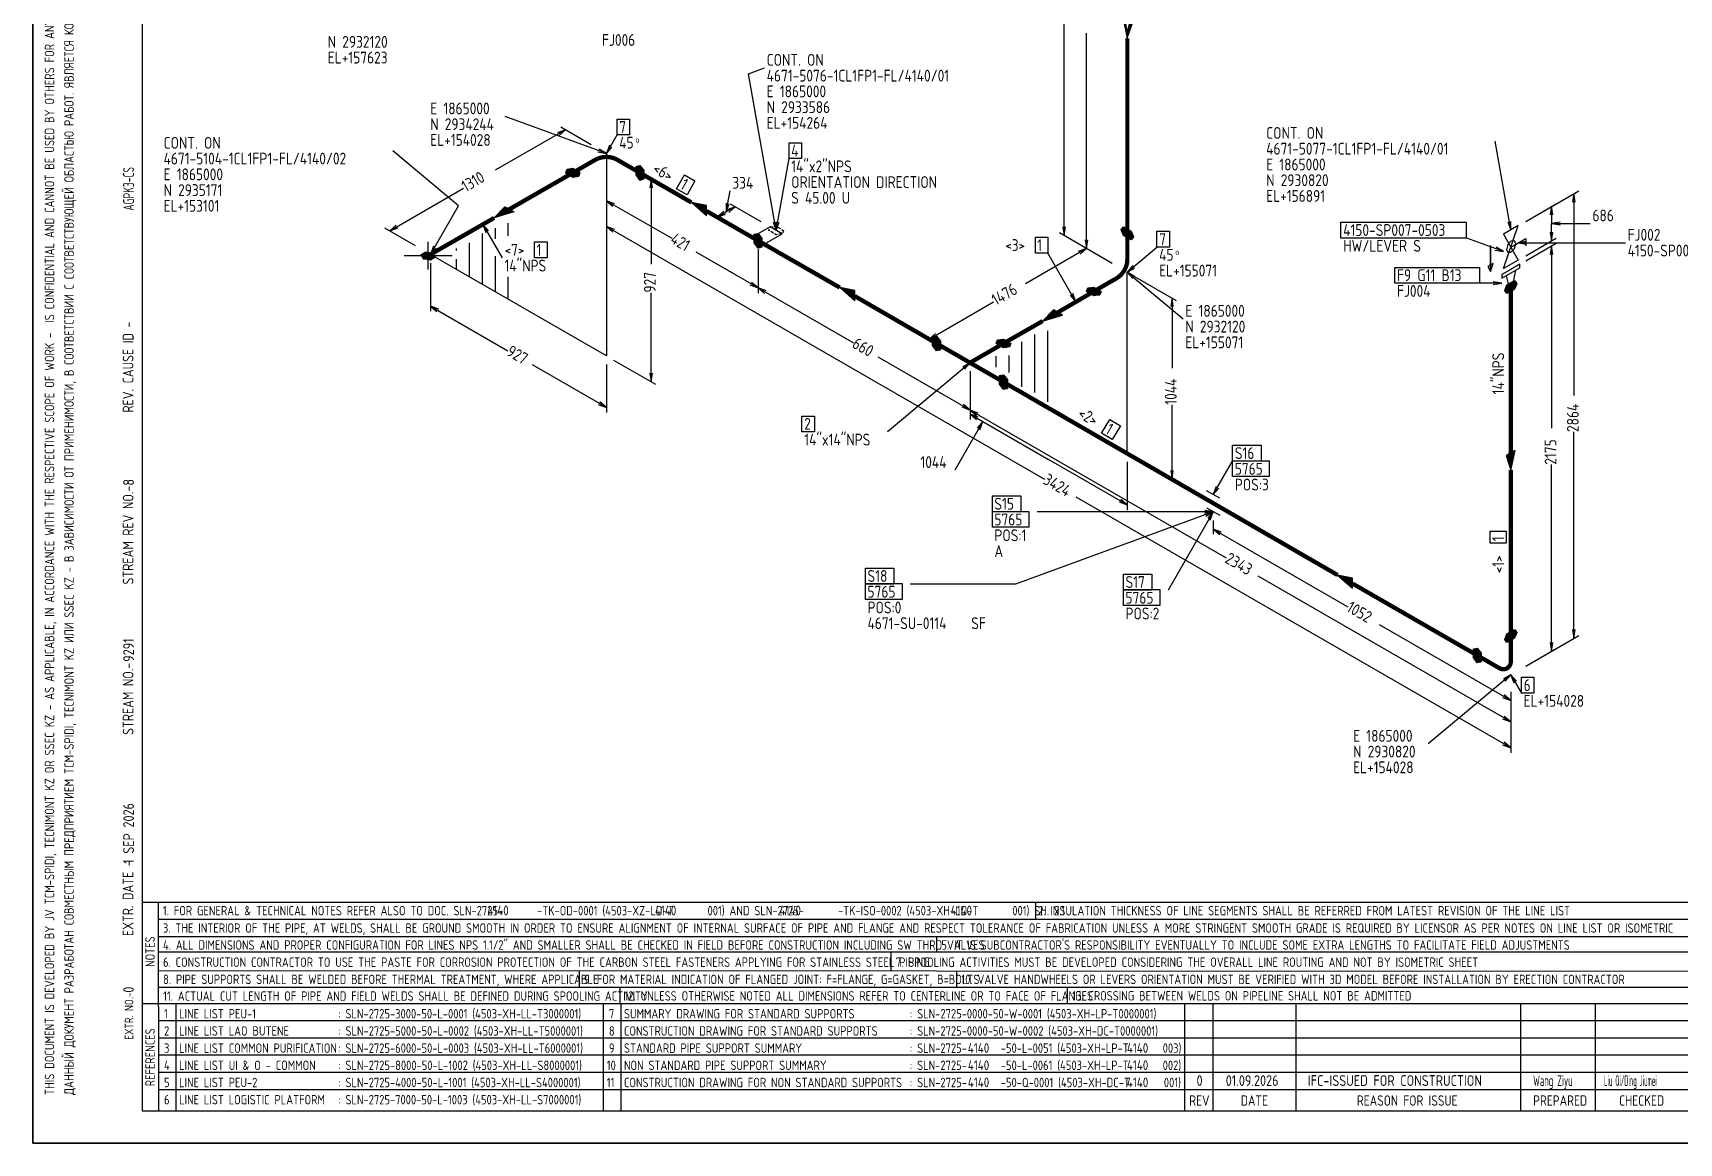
# Model space of a CAD drawing. Extents: x 0 to 594, y 0 to 420.
# Drawn here: x 0 to 383, y 0 to 258.4 of the extents above; entities that cross this region are included whole.
import ezdxf

# ---------------------------------------------------------------- set-up
doc = ezdxf.new("R2010")
doc.units = 0
doc.header["$MEASUREMENT"] = 0
doc.linetypes.add('BORDER_2012_SLN$0$8001.Solid', pattern=[0])
doc.linetypes.add('GT100', pattern=[1, 0.666667, -0.333333])
for name, color, linetype, lineweight in [('BORDER_2012_SLN$0$BG_01', 7, 'BORDER_2012_SLN$0$8001.Solid', 25), ('BORDER_2012_SLN$0$BG_02', 7, 'BORDER_2012_SLN$0$8001.Solid', 25), ('BORDER_2012_SLN$0$BG_Level_1', 7, 'BORDER_2012_SLN$0$8001.Solid', 25), ('BORDER_2012_SLN$0$Level_1', 7, 'BORDER_2012_SLN$0$8001.Solid', 25), ('BORDER_2012_SLN$0$Level_18', 7, 'BORDER_2012_SLN$0$8001.Solid', 25)]:
    doc.layers.add(name, color=color, linetype=linetype, lineweight=lineweight)
doc.layers.add('GT_1', color=7, linetype='Continuous')
doc.styles.add('BORDER_2012_SLN$0$GOST type A', font='GOST type A')
doc.styles.add('HTX1', font='GOSTtypeA.ttf')

# ---------------------------------------------------------------- blocks, each defined once
blk = doc.blocks.new('BORDER_2012_SLN')
at = {"layer": 'BORDER_2012_SLN$0$BG_Level_1', "color": 7, "lineweight": -3}
for p, q in [((402.7, 56), (25.4, 56)), ((29.11, 56), (29.22, 7.5)), ((233.25, 56), (233.24, 52)), ((402.7, 52), (29.1, 52)), ((402.7, 47.99), (29.16, 48.01)), ((210.22, 48), (210.22, 44.42)), ((402.7, 44.41), (29.17, 44.42)), ((199.61, 44.42), (199.61, 40.02)), ((402.7, 39.96), (29.15, 40.07)), ((127.1, 40.04), (127.1, 36.23)), ((214.87, 40.02), (214.87, 36.23)), ((136.5, 36.23), (136.5, 32.43)), ((240.64, 36.23), (240.64, 32.43)), ((33.22, 32.43), (33.22, 7.59)), ((132.63, 32.43), (132.63, 7.6)), ((136.8, 32.43), (136.8, 7.59))]:
    blk.add_line(p, q, dxfattribs=at)
at = {"layer": 'BORDER_2012_SLN$0$Level_1', "color": 7, "lineweight": -3}
for p, q in [((25.4, 412.5), (25.4, 7.5)), ((402.7, 36.23), (29.15, 36.23)), ((402.7, 32.43), (25.4, 32.43)), ((267.9, 32.43), (267.91, 7.5)), ((274.59, 7.5), (274.59, 32.43)), ((293.91, 7.5), (293.91, 32.43)), ((346.11, 7.5), (346.11, 32.43)), ((363.55, 7.5), (363.55, 32.43)), ((402.7, 28.43), (29.17, 28.43)), ((402.7, 24.43), (29.18, 24.43)), ((402.7, 20.43), (29.19, 20.43)), ((402.7, 16.43), (29.2, 16.43)), ((402.7, 12.43), (29.2, 12.43)), ((25.4, 7.5), (588.6, 7.5))]:
    blk.add_line(p, q, dxfattribs=at)
at = {"layer": 'BORDER_2012_SLN$0$Level_18', "color": 7, "lineweight": -3, "flags": 128}
blk.add_lwpolyline([(0, 0), (0, 420), (594, 420), (594, 0)], close=True, dxfattribs=at)
at = {"color": 7, "char_height": 2.2, "attachment_point": 1, "style": 'BORDER_2012_SLN$0$GOST type A'}
for s, insert in [('{\\l\\fGOST type A|b0|i0;\\T1;1}', (30.5, 31.2)), ('{\\l\\fGOST type A|b0|i0;\\T1;: SLN-2725-3000-50-L-0001 (4503-XH-LL-T3000001)}', (71, 31.2)), ('{\\l\\fGOST type A|b0|i0;\\T1;7}', (134, 31.2)), ('{\\l\\fGOST type A|b0|i0;\\T1;SUMMARY DRAWING FOR STANDARD SUPPORTS}', (137.5, 31.2)), ('{\\l\\fGOST type A|b0|i0;\\T1;: SLN-2725-0000-50-W-0001 (4503-XH-LP-T0000001)}', (204, 31.2)), ('{\\l\\fGOST type A|b0|i0;\\T1;2}', (30.5, 27.2)), ('{\\l\\fGOST type A|b0|i0;\\T1;LINE LIST LAO BUTENE}', (34, 27.2)), ('{\\l\\fGOST type A|b0|i0;\\T1;: SLN-2725-5000-50-L-0002 (4503-XH-LL-T5000001)}', (71, 27.2)), ('{\\l\\fGOST type A|b0|i0;\\T1;8}', (134, 27.2)), ('{\\l\\fGOST type A|b0|i0;\\T1;CONSTRUCTION DRAWING FOR STANDARD SUPPORTS}', (137.5, 27.2)), ('{\\l\\fGOST type A|b0|i0;\\T1;: SLN-2725-0000-50-W-0002 (4503-XH-DC-T0000001)}', (204, 27.2)), ('{\\l\\fGOST type A|b0|i0;\\T1;3}', (30.5, 23.2)), ('{\\l\\fGOST type A|b0|i0;\\T1;LINE LIST COMMON PURIFICATION}', (34, 23.2)), ('{\\l\\fGOST type A|b0|i0;\\T1;: SLN-2725-6000-50-L-0003 (4503-XH-LL-T6000001)}', (71, 23.2)), ('{\\l\\fGOST type A|b0|i0;\\T1;9}', (134, 23.2)), ('{\\C256;STANDARD PIPE SUPPORT SUMMARY}', (137.5, 23.2)), ('{\\fGOST type A|b0|i0|c0|p34;: SLN-2725-       -50-L-0051 (4503-XH-LP-T       003)}', (204, 23.2)), ('{\\l\\fGOST type A|b0|i0;\\T1;4}', (30.5, 19.2)), ('{\\l\\fGOST type A|b0|i0;\\T1;LINE LIST UI & O - COMMON}', (34, 19.2)), ('{\\l\\fGOST type A|b0|i0;\\T1;: SLN-2725-8000-50-L-1002 (4503-XH-LL-S8000001)}', (71, 19.2)), ('{\\l\\fGOST type A|b0|i0;\\T1;10}', (133.5, 19.2)), ('{\\l\\fGOST type A|b0|i0;\\T1;NON STANDARD PIPE SUPPORT SUMMARY}', (137.5, 19.2)), ('{\\fGOST type A|b0|i0|c0|p34;: SLN-2725-       -50-L-0061 (4503-XH-LP-T       002)}', (204, 19.2)), ('{\\l\\fGOST type A|b0|i0;\\T1;: SLN-2725-4000-50-L-1001 (4503-XH-LL-S4000001)}', (71, 15.2)), ('{\\fGOST type A|b0|i0|c0|p34;: SLN-2725-       -50-Q-0001 (4503-XH-DC-T       001)}', (204, 15.2)), ('{\\l\\fGOST type A|b0|i0;\\T1;5}', (30.5, 15.2)), ('{\\l\\fGOST type A|b0|i0;\\T1;LINE LIST PEU-2}', (34, 15.2)), ('{\\l\\fGOST type A|b0|i0;\\T1;11}', (133.5, 15.2)), ('{\\C256;CONSTRUCTION DRAWING FOR NON STANDARD SUPPORTS}', (137.5, 15.2)), ('{\\l\\fGOST type A|b0|i0;\\T1;6}', (30.5, 11.2)), ('{\\l\\fGOST type A|b0|i0;\\T1;LINE LIST LOGISTIC PLATFORM}', (34, 11.2)), ('{\\l\\fGOST type A|b0|i0;\\T1;: SLN-2725-7000-50-L-1003 (4503-XH-LL-S7000001)}', (71, 11.2))]:
    blk.add_mtext(s, dxfattribs=dict(at, insert=insert))
at = {"layer": 'BORDER_2012_SLN$0$BG_01', "color": 7, "attachment_point": 1, "rotation": 90, "style": 'BORDER_2012_SLN$0$GOST type A'}
for s, insert, char_height in [('{\\fGOST type A|b0|i0|c134|p34;\\W1.01;ДАННЫЙ ДОКУМЕНТ РАЗРАБОТАН СОВМЕСТНЫМ ПРЕДПРИЯТИЕМ \\fGOST type A|b0|i0|c0|p34;TCM-SPIDI, TECNIMONT KZ \\fGOST type A|b0|i0|c134|p34;ИЛИ \\fGOST type A|b0|i0|c0|p34;SSEC KZ - \\fGOST type A|b0|i0|c134|p34;В ЗАВИСИМОСТИ ОТ ПРИМЕНИМОСТИ\\fGOST type A|b0|i0|c0|p34;, \\fGOST type A|b0|i0|c134|p34;В СООТВЕТСТВИИ С СООТВЕТСТВУЮЩЕЙ ОБЛАСТЬЮ РАБОТ\\fGOST type A|b0|i0|c0|p34;. \\fGOST type A|b0|i0|c134|p34;ЯВЛЯЕТСЯ КОНФИДЕНЦИАЛЬНЫМ И НЕ МОЖЕТ БЫТЬ ИСПОЛЬЗОВАН ДРУГИМИ ЛИЦАМИ ДЛЯ КАКИХ\\fGOST type A|b0|i0|c0|p34;-\\fGOST type A|b0|i0|c134|p34;ЛИБО ЦЕЛЕЙ\\fGOST type A|b0|i0|c0|p34;, \\fGOST type A|b0|i0|c134|p34;КРОМЕ ПРОЕКТА \\fGOST type A|b0|i0|c0|p34;SILLENO.}', (7.3, 11.21), 2.2), ('{\\l\\fGOST type A|b0|i0;\\T1;EXTR. DATE -}', (20.86, 48.18), 2.5), ('{\\l\\fGOST type A|b0|i0;\\T1;EXTR. NO.-}', (21.36, 24.02), 2)]:
    blk.add_mtext(s, dxfattribs=dict(at, insert=insert, char_height=char_height))
at = {"layer": 'BORDER_2012_SLN$0$BG_01', "color": 7, "insert": (2.76, 11.2), "char_height": 2.2, "attachment_point": 1, "rotation": 90, "line_spacing_factor": 1.090909, "style": 'BORDER_2012_SLN$0$GOST type A'}
blk.add_mtext('{\\fGOST type A|b0|i0|c0|p34;\\W1.01;THIS DOCUMENT IS DEVELOPED BY JV TCM-SPIDI, TECNIMONT KZ OR SSEC KZ - AS APPLICABLE, IN ACCORDANCE WITH THE RESPECTIVE SCOPE OF WORK -  IS CONFIDENTIAL AND CANNOT BE USED BY OTHERS FOR ANY PURPOSE OTHER THAN THE SILLENO PROJECT}', dxfattribs=at)
at = {"layer": 'BORDER_2012_SLN$0$BG_02', "color": 7, "char_height": 2.5, "attachment_point": 1, "rotation": 90, "style": 'BORDER_2012_SLN$0$GOST type A'}
for s, insert in [('{\\l\\fGOST type A|b0|i0;\\T1;REV. CAUSE ID - }', (20.9, 170)), ('{\\l\\fGOST type A|b0|i0;\\T1;STREAM REV NO.-}', (20.9, 130)), ('{\\l\\fGOST type A|b0|i0;\\T1;STREAM NO.-}', (20.9, 95))]:
    blk.add_mtext(s, dxfattribs=dict(at, insert=insert))
at = {"layer": 'BORDER_2012_SLN$0$BG_Level_1', "color": 7, "attachment_point": 1, "style": 'BORDER_2012_SLN$0$GOST type A'}
for s, insert, char_height in [('{\\fGOST type A|b0|i0|c0|p34;\\C256; 1. FOR GENERAL & TECHNICAL NOTES REFER ALSO TO DOC. SLN-2725-       -TK-OD-0001 (4503-XZ-LD-T       001) AND SLN-2725-       -TK-ISO-0002 (4503-XH-LD-T       001) SH. 2.1}', (29.11, 55.19), 2.2), ('{\\fGOST type A|b0|i0|c0|p34;\\C256;2. INSULATION THICKNESS OF LINE SEGMENTS SHALL BE REFERRED FROM LATEST REVISION OF THE LINE LIST}', (233.84, 55.19), 2.2), ('{\\fGOST type A|b0|i0|c0|p34;\\C256; 3. THE INTERIOR OF THE PIPE, AT WELDS, SHALL BE GROUND SMOOTH IN ORDER TO ENSURE ALIGNMENT OF INTERNAL SURFACE OF PIPE AND FLANGE AND RESPECT TOLERANCE OF FABRICATION UNLESS A MORE STRINGENT SMOOTH GRADE IS REQUIRED BY LICENSOR AS PER NOTES ON LINE LIST OR ISOMETRIC}', (29.12, 51.15), 2.2), ('{\\fGOST type A|b0|i0|c0|p34;\\C256; 4. ALL DIMENSIONS AND PROPER CONFIGURATION FOR LINES NPS 1.1/2" AND SMALLER SHALL BE CHECKED IN FIELD BEFORE CONSTRUCTION INCLUDING SW THRD VALVES}', (29.13, 47.2), 2.2), ("{\\C256; 5. IT IS SUBCONTRACTOR'S RESPONSIBILITY EVENTUALLY TO INCLUDE SOME EXTRA LENGTHS TO FACILITATE FIELD ADJUSTMENTS}", (210.22, 47.2), 2.2), ('{\\C256; 6. CONSTRUCTION CONTRACTOR TO USE THE PASTE FOR CORROSION PROTECTION OF THE CARBON STEEL FASTENERS APPLYING FOR STAINLESS STEEL PIPING}', (29.14, 43.2), 2.2), ('{\\C256; 7. SPOOLING ACTIVITIES MUST BE DEVELOPED CONSIDERING THE OVERALL LINE ROUTING AND NOT BY ISOMETRIC SHEET}', (199.61, 43.2), 2.2), ('{\\C256; 8. PIPE SUPPORTS SHALL BE WELDED BEFORE THERMAL TREATMENT, WHERE APPLICABLE}', (29.15, 39.2), 2.2), ('{\\C256; 9. FOR MATERIAL INDICATION OF FLANGED JOINT: F=FLANGE, G=GASKET, B=BOLTS}', (127.1, 39.2), 2.2), ('{\\C256; 10. VALVE HANDWHEELS OR LEVERS ORIENTATION MUST BE VERIFIED WITH 3D MODEL BEFORE INSTALLATION BY ERECTION CONTRACTOR}', (214.87, 39.2), 2.2), ('{\\C256; 11. ACTUAL CUT LENGTH OF PIPE AND FIELD WELDS SHALL BE DEFINED DURING SPOOLING ACTIVITY}', (29.16, 35.32), 2.2), ('{\\C256; 12. UNLESS OTHERWISE NOTED ALL DIMENSIONS REFER TO CENTERLINE OR TO FACE OF FLANGES}', (136.5, 35.35), 2.2), ('{\\C256; 13. CROSSING BETWEEN WELDS ON PIPELINE SHALL NOT BE ADMITTED}', (240.64, 35.38), 2.2), ('{\\l\\fGOST type A|b0|i0;\\T1;LINE LIST PEU-1}', (34, 31.2), 2.2), ('{\\l\\fGOST type A|b0|i0;\\T1;REV}', (269, 11.1), 2.4), ('{\\l\\fGOST type A|b0|i0;\\T1;DATE}', (281, 11.1), 2.4), ('{\\l\\fGOST type A|b0|i0;\\T1;REASON FOR ISSUE}', (308, 11.1), 2.4), ('{\\l\\fGOST type A|b0|i0;\\T1;PREPARED}', (349, 11.1), 2.4), ('{\\l\\fGOST type A|b0|i0;\\T1;CHECKED}', (369, 11.1), 2.4)]:
    blk.add_mtext(s, dxfattribs=dict(at, insert=insert, char_height=char_height))
at = {"layer": 'BORDER_2012_SLN$0$BG_Level_1', "color": 7, "char_height": 2.2, "attachment_point": 1, "rotation": 90, "style": 'BORDER_2012_SLN$0$GOST type A'}
for s, insert in [('{\\l\\fGOST type A|b0|i0;\\T1;NOTES}', (26.15, 40.99)), ('{\\l\\fGOST type A|b0|i0;\\T1;REFERENCES}', (26.15, 13.23))]:
    blk.add_mtext(s, dxfattribs=dict(at, insert=insert))

msp = doc.modelspace()

# ---------------------------------------------------------------- linework, layer by layer
at = {"layer": 'GT_1', "flags": 128}
for points in [[(0, 0), (594, 0), (594, 420), (0, 420), (0, 0)], [(239.9, 211.2), (239.9, 276.1)], [(253.6, 261.7), (254.6, 257.1), (255.6, 260.5)], [(253.7, 261.6), (254.6, 257.5), (255.4, 260.6)], [(253.8, 261.5), (254.6, 257.8), (255.3, 260.7)], [(254, 261.5), (254.6, 258.2), (255.2, 260.8)], [(254.6, 257.1), (255.7, 260.5)], [(245.1, 208.2), (245.1, 258.3)], [(172.9, 212.4), (166.5, 248.8), (170.2, 250.2)], [(133.4, 230.3), (109.9, 238.9)], [(135.9, 238.3), (138.8, 238.3), (138.8, 234.6), (135.9, 234.6), (135.9, 238.3)], [(123.9, 235.8), (107.5, 226.4)], [(122.4, 234.5), (123.9, 235.8), (122, 235.1)], [(129.9, 232.3), (122.8, 236.4)], [(133.4, 230.3), (135.9, 234.6)], [(92.5, 206.8), (99, 218.1), (83.7, 230.9)], [(131.4, 230.7), (133.4, 230.3), (131.7, 231.3)], [(134.1, 232.2), (133.4, 230.3), (134.7, 231.8)], [(133.4, 230.3), (133.4, 183.2)], [(175.9, 232.8), (178.8, 232.8), (178.8, 229.1), (175.9, 229.1), (175.9, 232.8)], [(343.8, 212.5), (340.2, 233.2)], [(125.6, 224.8), (127, 225), (127.3, 225.8), (125.6, 226.8), (124.2, 226.6), (123.9, 225.8), (125.6, 224.8)], [(123.975, 226), (126.96, 226)], [(124.05, 226.2), (126.62, 226.2)], [(124.125, 226.4), (126.28, 226.4)], [(124.2, 226.6), (125.94, 226.6)], [(133.4, 226.3), (133.4, 218.1)], [(133.4, 226.3), (133.4, 212.1)], [(135.1, 229.3), (144.8, 223.7)], [(140.3, 227.3), (141.2, 227.5), (142.1, 226.3), (142.1, 224.3), (141.2, 224.1), (140.3, 225.3), (140.3, 227.3)], [(140.3, 227.2), (141.425, 227.2)], [(140.3, 227), (141.575, 227)], [(140.3, 226.8), (141.725, 226.8)], [(140.3, 226.6), (141.875, 226.6)], [(140.3, 226.4), (142.025, 226.4)], [(140.3, 226.2), (142.1, 226.2)], [(140.3, 226), (142.1, 226)], [(140.75, 227.4), (141.275, 227.4)], [(172.9, 212.4), (175.9, 229.1)], [(83, 212.3), (100.2, 222.2)], [(123.9, 225.8), (127.3, 225.8)], [(124.24, 225.6), (127.225, 225.6)], [(124.58, 225.4), (127.15, 225.4)], [(124.92, 225.2), (127.075, 225.2)], [(125.26, 225), (127, 225)], [(140.3, 225.8), (142.1, 225.8)], [(140.3, 225.6), (142.1, 225.6)], [(140.3, 225.4), (142.1, 225.4)], [(140.375, 225.2), (142.1, 225.2)], [(140.525, 225), (142.1, 225)], [(140.675, 224.8), (142.1, 224.8)], [(140.825, 224.6), (142.1, 224.6)], [(140.975, 224.4), (142.1, 224.4)], [(141.125, 224.2), (141.65, 224.2)], [(144.1, 222.3), (143.8, 224.3), (143.5, 222.3)], [(143.8, 224.3), (143.8, 204.5)], [(151.6, 225.3), (154, 223.9), (152.2, 220.7), (149.7, 222.1), (151.6, 225.3)], [(135.3, 218.6), (133.4, 219.3), (134.9, 218)], [(133.4, 219.3), (148.6, 210.6)], [(156.7, 216.9), (156.7, 218.2), (153.2, 218.9), (156.7, 215.8), (156.7, 218), (153.6, 218.7), (156.7, 215.9), (156.7, 217.9), (153.9, 218.5), (156.7, 216), (156.7, 217.7), (154.3, 218.3), (156.7, 216.2), (156.7, 217.5), (154.6, 218.1), (156.7, 216.3), (156.7, 217.4), (154.9, 217.9), (156.7, 216.5), (156.7, 217.2), (155.2, 217.8), (156.7, 216.7), (156.7, 217.1), (155.6, 217.6), (156.7, 216.8), (156.7, 216.9), (153.2, 218.9)], [(161.3, 216.7), (162.2, 221.6)], [(161.3, 218.7), (161.3, 216.7), (162, 218.6)], [(169.4, 214.4), (162.3, 218.5)], [(347.3, 214.5), (359.6, 221.6)], [(347.3, 214.5), (354.4, 218.6)], [(358.8, 219), (358.5, 221), (358.2, 219)], [(358.5, 221), (358.5, 174)], [(110.8, 217.3), (111.9, 216.7), (107.3, 215.3), (109.8, 217.9), (111.8, 216.7), (107.7, 215.5), (109.9, 217.8), (111.6, 216.8), (108, 215.7), (110, 217.7), (111.5, 216.9), (108.4, 215.9), (110.2, 217.7), (111.4, 217), (108.7, 216.1), (110.3, 217.6), (111.2, 217.1), (109, 216.3), (110.5, 217.5), (111.1, 217.1), (109.3, 216.5), (110.6, 217.4), (110.9, 217.2), (109.7, 216.7), (110.7, 217.3), (110.8, 217.3), (107.3, 215.3)], [(165.2, 212), (158.1, 216.1)], [(160.7, 216.8), (159.2, 215.5), (161.1, 216.2)], [(159.2, 215.5), (161.3, 216.7)], [(163.4, 217.9), (161.3, 216.7)], [(161.9, 216.6), (163.4, 217.9), (161.5, 217.2)], [(343.1, 214.4), (343.8, 212.5), (343.8, 214.5)], [(353.6, 216), (353.3, 218), (353, 216)], [(353.3, 218), (353.3, 214)], [(89, 208.8), (81.9, 212.9)], [(84.5, 213.6), (83, 212.3), (84.9, 213)], [(104.5, 211.7), (104.5, 199.9)], [(106, 212.3), (104.7, 213.8), (105.4, 211.9)], [(104.7, 213.8), (109.2, 206)], [(107.5, 212.9), (107.5, 210.4)], [(110.5, 214.1), (110.5, 211.1)], [(135.3, 212.6), (133.4, 213.3), (134.9, 212)], [(133.4, 213.3), (235.3, 154.5)], [(168.7, 210), (170.1, 209.2), (174.3, 211.6), (171.5, 213.2), (167.3, 210.8), (168.7, 210)], [(167.8, 211.5), (168.7, 211.7), (169.6, 210.5), (169.6, 208.5), (168.7, 208.3), (167.8, 209.5), (167.8, 211.5)], [(167.8, 211.4), (168.925, 211.4)], [(167.8, 211.2), (169.075, 211.2)], [(167.8, 211), (169.225, 211)], [(167.8, 210.8), (169.375, 210.8)], [(168.25, 211.6), (168.775, 211.6)], [(172.2, 214.3), (172.9, 212.4), (172.9, 214.4)], [(172.9, 214.4), (172.9, 212.4), (173.6, 214.3)], [(233.2, 210.8), (236.1, 210.8), (236.1, 207.1), (233.2, 207.1), (233.2, 210.8)], [(251.1, 204.7), (238.8, 211.8)], [(239.6, 213.2), (239.9, 211.2), (240.2, 213.2)], [(255.5, 212.2), (256, 210.9), (255.5, 210.2), (253.7, 211.2), (253.2, 212.5), (253.7, 213.2), (255.5, 212.2)], [(253.238, 212.4), (255.14, 212.4)], [(253.271, 212.6), (254.78, 212.6)], [(253.315, 212.2), (255.5, 212.2)], [(253.392, 212), (255.577, 212)], [(253.414, 212.8), (254.42, 212.8)], [(253.469, 211.8), (255.654, 211.8)], [(253.546, 211.6), (255.731, 211.6)], [(253.557, 213), (254.06, 213)], [(253.623, 211.4), (255.808, 211.4)], [(253.7, 211.2), (255.885, 211.2)], [(254.06, 211), (255.962, 211)], [(254.42, 210.8), (255.929, 210.8)], [(261.5, 212.2), (264.4, 212.2), (264.4, 208.5), (261.5, 208.5), (261.5, 212.2)], [(304.3, 214.3), (333.4, 214.3), (333.4, 210.6), (304.3, 210.6), (304.3, 214.3)], [(343.8, 212.5), (342.1, 211.5), (345.5, 205.5), (342.1, 203.5), (345.5, 213.5), (343.8, 212.5)], [(353, 212), (353.3, 210), (353.6, 212)], [(355.3, 214.3), (353.3, 214), (355.3, 213.7)], [(353.3, 210), (353.3, 214)], [(353.3, 214), (362.3, 214)], [(93.6, 206.2), (92.5, 205.5), (90.8, 205.8), (90.3, 206.8), (91.4, 207.4), (93.1, 207.1), (93.6, 206.2)], [(90.3, 206.8), (93.267, 206.8)], [(90.667, 207), (93.156, 207)], [(91.033, 207.2), (92.533, 207.2)], [(91.9, 209.7), (91.9, 203.3)], [(93.2, 208.7), (92.5, 206.8), (93.8, 208.3)], [(133.4, 183.2), (92.5, 206.8)], [(98.5, 208.2), (98.5, 207.7)], [(101.5, 209.5), (101.5, 201.6)], [(116.7, 209.7), (119.6, 209.7), (119.6, 206), (116.7, 206), (116.7, 209.7)], [(168.7, 199), (154.3, 207.3)], [(167.8, 210.6), (169.525, 210.6)], [(167.8, 210.4), (169.6, 210.4)], [(167.8, 210.2), (169.6, 210.2)], [(167.8, 210), (169.6, 210)], [(167.8, 209.8), (169.6, 209.8)], [(167.8, 209.6), (169.6, 209.6)], [(167.875, 209.4), (169.6, 209.4)], [(168.025, 209.2), (169.6, 209.2)], [(168.175, 209), (169.6, 209)], [(168.325, 208.8), (169.6, 208.8)], [(168.475, 208.6), (169.6, 208.6)], [(168.625, 208.4), (169.15, 208.4)], [(168.7, 208), (168.7, 197.8)], [(245.1, 208.2), (230.9, 200)], [(242.6, 195.8), (236.1, 207.1)], [(243.6, 206.9), (245.1, 208.2), (243.2, 207.5)], [(251.1, 204.7), (244, 208.8)], [(251.1, 204.7), (244, 208.8)], [(244.8, 210.2), (245.1, 208.2), (245.4, 210.2)], [(254.6, 202.7), (261.5, 208.5)], [(254.78, 210.6), (255.786, 210.6)], [(255.14, 210.4), (255.643, 210.4)], [(342.1, 207.5), (333.6, 210.6)], [(339.1, 208.9), (339.1, 202.8), (339.7, 204.7), (338.5, 204), (339.1, 202.8), (339.1, 208.9)], [(340.1, 207.8), (342.1, 207.5), (340.4, 208.5)], [(342.8, 207.9), (343.1, 207.3), (343.8, 207.3), (344.7, 208.2), (345, 209.2), (344.7, 210), (343.8, 209.9), (343.1, 209.1), (342.8, 207.9)], [(343.8, 208.5), (347.3, 210.5), (347.3, 208.8)], [(347.5, 209.8), (345.5, 209.5), (347.5, 209.2)], [(345.5, 209.5), (370.5, 209.5)], [(347.3, 206.5), (354.4, 210.6)], [(347.3, 205.3), (354.4, 209.4)], [(353.6, 206.8), (353.3, 208.8), (353, 206.8)], [(353.3, 208.8), (353.3, 166.4)], [(97.5, 206.5), (86.4, 206.5)], [(90.4, 206.6), (93.378, 206.6)], [(90.5, 206.4), (93.489, 206.4)], [(90.6, 206.2), (93.6, 206.2)], [(90.7, 206), (93.286, 206)], [(90.8, 205.8), (92.971, 205.8)], [(91.933, 205.6), (92.657, 205.6)], [(92.5, 204.8), (92.5, 193.6)], [(98.5, 205.7), (98.5, 203.3)], [(107.5, 206.4), (107.5, 198.1)], [(168.7, 206), (168.7, 197.8)], [(255.9, 204.2), (254.6, 202.7), (256.3, 203.7)], [(316.8, 203.8), (336.5, 203.8), (336.5, 200.1), (316.8, 200.1), (316.8, 203.8)], [(343.8, 203.3), (341.7, 202.1), (341.7, 201.3), (345.9, 203.7), (345.9, 204.5), (343.8, 203.3)], [(342.7, 201.8), (343.4, 199), (344.3, 199.5), (345, 203.2)], [(110.5, 201.6), (110.5, 196.4)], [(166.8, 199.7), (168.7, 199), (167.2, 200.3)], [(248.5, 198.2), (248.2, 197.4), (246.8, 197.2), (245.1, 198.2), (245.4, 199), (246.8, 199.2), (248.5, 198.2)], [(256.3, 201.7), (254.6, 202.7), (255.9, 201.2)], [(254.6, 202.7), (267.6, 191.8)], [(254.6, 160.5), (254.6, 202.7)], [(256.3, 201.7), (266, 196.1)], [(341.7, 200.1), (336.7, 200.1)], [(339.7, 199.8), (341.7, 200.1), (339.7, 200.4)], [(342.9, 197.7), (342.4, 198.4), (342.9, 199.7), (344.7, 200.7), (345.2, 200), (344.7, 198.7), (342.9, 197.7)], [(342.708, 199.2), (344.892, 199.2)], [(342.785, 199.4), (344.969, 199.4)], [(342.862, 199.6), (345.046, 199.6)], [(343.08, 199.8), (345.123, 199.8)], [(343.44, 200), (345.2, 200)], [(343.8, 200.2), (345.057, 200.2)], [(344.16, 200.4), (344.914, 200.4)], [(143.8, 177.2), (143.8, 197.9)], [(170.6, 198.3), (168.7, 199), (170.2, 197.7)], [(168.7, 199), (190.9, 186.2)], [(191.2, 197.1), (191.2, 198.4), (187.7, 199.1), (191.2, 196), (191.2, 198.2), (188.1, 198.9), (191.2, 196.1), (191.2, 198.1), (188.4, 198.7), (191.2, 196.2), (191.2, 197.9), (188.8, 198.5), (191.2, 196.4), (191.2, 197.7), (189.1, 198.3), (191.2, 196.5), (191.2, 197.6), (189.4, 198.1), (191.2, 196.7), (191.2, 197.4), (189.7, 198), (191.2, 196.9), (191.2, 197.3), (190.1, 197.8), (191.2, 197), (191.2, 197.1), (187.7, 199.1)], [(208.5, 187.1), (223.5, 195.8)], [(241.3, 197.3), (242.6, 195.8), (241.9, 197.7)], [(245.1, 198.2), (248.5, 198.2)], [(245.175, 198.4), (248.16, 198.4)], [(245.25, 198.6), (247.82, 198.6)], [(245.325, 198.8), (247.48, 198.8)], [(245.4, 199), (247.14, 199)], [(245.44, 198), (248.425, 198)], [(245.78, 197.8), (248.35, 197.8)], [(246.12, 197.6), (248.275, 197.6)], [(246.46, 197.4), (248.2, 197.4)], [(265.3, 194.7), (265, 196.7), (264.7, 194.7)], [(265, 196.7), (265, 180.3)], [(342.4, 198.4), (344.16, 198.4)], [(342.477, 198.6), (344.52, 198.6)], [(342.543, 198.2), (343.8, 198.2)], [(342.554, 198.8), (344.738, 198.8)], [(342.631, 199), (344.815, 199)], [(342.686, 198), (343.44, 198)], [(94.4, 194.1), (92.5, 194.8), (94, 193.5)], [(92.5, 194.8), (110.5, 184.4)], [(234.9, 191.3), (239.5, 192.7), (237.4, 193.9), (234.9, 191.3), (239.3, 192.7), (237.5, 193.8), (235.2, 191.5), (239.2, 192.8), (237.6, 193.7), (235.5, 191.7), (239.1, 192.9), (237.7, 193.7), (235.9, 191.9), (238.9, 193), (237.9, 193.6), (236.2, 192.1), (238.8, 193.1), (238, 193.5), (236.5, 192.3), (238.6, 193.1), (238.2, 193.4), (236.8, 192.4), (238.5, 193.2), (238.3, 193.3), (237.2, 192.6), (238.4, 193.3)], [(216.3, 182.6), (207.4, 187.7)], [(210, 188.4), (208.5, 187.1), (210.4, 187.8)], [(209.3, 187.6), (210.2, 187.8), (211.1, 186.6), (211.1, 184.6), (210.2, 184.4), (209.3, 185.6), (209.3, 187.6)], [(233, 188.2), (233, 174.7)], [(236, 189), (236, 172.5)], [(209.3, 187.6), (210.35, 187.6)], [(209.3, 187.4), (210.5, 187.4)], [(209.3, 187.2), (210.65, 187.2)], [(209.3, 187), (210.8, 187)], [(209.3, 186.8), (210.95, 186.8)], [(209.3, 186.6), (211.1, 186.6)], [(209.3, 186.4), (211.1, 186.4)], [(209.3, 186.2), (211.1, 186.2)], [(209.3, 186), (211.1, 186)], [(209.3, 185.8), (211.1, 185.8)], [(209.3, 185.6), (211.1, 185.6)], [(209.45, 185.4), (211.1, 185.4)], [(209.6, 185.2), (211.1, 185.2)], [(209.75, 185), (211.1, 185)], [(209.9, 184.8), (211.1, 184.8)], [(210.05, 184.6), (211.1, 184.6)], [(227.5, 186.1), (227.2, 185.3), (225.8, 185.1), (224.1, 186.1), (224.4, 186.9), (225.8, 187.1), (227.5, 186.1)], [(224.137, 186.2), (227.33, 186.2)], [(224.212, 186.4), (226.99, 186.4)], [(224.27, 186), (227.462, 186)], [(224.287, 186.6), (226.65, 186.6)], [(224.362, 186.8), (226.31, 186.8)], [(224.61, 185.8), (227.387, 185.8)], [(224.95, 185.6), (227.312, 185.6)], [(225.1, 187), (225.97, 187)], [(225.29, 185.4), (227.237, 185.4)], [(225.63, 185.2), (226.5, 185.2)], [(230, 186.5), (230, 176)], [(133.4, 171.2), (116.2, 181.1)], [(133.4, 181.2), (133.4, 170)], [(135.1, 182.2), (144.8, 176.6)], [(218, 170.6), (196.6, 182.9)], [(218, 181.6), (198.8, 165.5)], [(216.7, 180.1), (218, 181.6), (216.3, 180.6)], [(218, 181.6), (254.6, 160.5)], [(224, 183.1), (224, 180.6)], [(227, 183.3), (227, 179.3)], [(143.5, 179.2), (143.8, 177.2), (144.1, 179.2)], [(218, 179.6), (218, 169.4)], [(218, 179.6), (218, 168.4)], [(218, 179.6), (218, 169.4)], [(224.9, 178.6), (225.8, 178.8), (226.7, 177.6), (226.7, 175.6), (225.8, 175.4), (224.9, 176.6), (224.9, 178.6)], [(224.9, 178.6), (225.95, 178.6)], [(224.9, 178.4), (226.1, 178.4)], [(224.9, 178.2), (226.25, 178.2)], [(224.9, 178), (226.4, 178)], [(224.9, 177.8), (226.55, 177.8)], [(224.9, 177.6), (226.7, 177.6)], [(224.9, 177.4), (226.7, 177.4)], [(224.9, 177.2), (226.7, 177.2)], [(224.9, 177), (226.7, 177)], [(224.9, 176.8), (226.7, 176.8)], [(224.9, 176.6), (226.7, 176.6)], [(225.05, 176.4), (226.7, 176.4)], [(225.2, 176.2), (226.7, 176.2)], [(131.5, 171.9), (133.4, 171.2), (131.9, 172.5)], [(225.35, 176), (226.7, 176)], [(225.5, 175.8), (226.7, 175.8)], [(225.65, 175.6), (226.7, 175.6)], [(178.9, 169.2), (181.8, 169.2), (181.8, 165.5), (178.9, 165.5), (178.9, 169.2)], [(216.1, 171.3), (218, 170.6), (216.5, 171.9)], [(219.9, 169.9), (218, 170.6), (219.5, 169.3)], [(218, 170.6), (277.6, 136.2)], [(219.9, 168.9), (218, 169.6), (219.5, 168.3)], [(218, 169.6), (236.3, 159.1)], [(265, 154.5), (265, 171.8)], [(221, 167.9), (214.5, 156.6)], [(220.3, 166), (221, 167.9), (219.7, 166.4)], [(250.5, 168.4), (253, 166.9), (251.1, 163.7), (248.6, 165.2), (250.5, 168.4)], [(358.5, 117.5), (358.5, 165.5)], [(279.1, 162.4), (285.7, 162.4), (285.7, 158.7), (279.1, 158.7), (279.1, 162.4)], [(343.8, 160.6), (342.7, 160), (343.8, 156.6), (344.8, 161.2), (342.8, 160), (343.8, 157), (344.7, 161.1), (343, 160.1), (343.8, 157.4), (344.6, 161), (343.1, 160.2), (343.8, 157.8), (344.4, 161), (343.2, 160.3), (343.8, 158.2), (344.3, 160.9), (343.4, 160.4), (343.8, 158.6), (344.1, 160.8), (343.5, 160.4), (343.8, 158.9), (344, 160.7), (343.7, 160.5), (343.8, 159.3), (343.9, 160.6), (343.8, 160.6), (343.8, 156.6)], [(254.6, 148.5), (236.3, 159.1)], [(254.6, 158.5), (254.6, 147.3)], [(256.3, 159.5), (266, 153.9)], [(274.6, 150.9), (279.1, 158.7)], [(279.1, 158.8), (287.6, 158.8), (287.6, 155.1), (279.1, 155.1), (279.1, 158.8)], [(353.3, 114.5), (353.3, 157.9)], [(264.7, 156.5), (265, 154.5), (265.3, 156.5)], [(223.2, 150.6), (229.8, 150.6), (229.8, 146.9), (223.2, 146.9), (223.2, 150.6)], [(343.8, 92), (242.7, 150.3)], [(252.7, 149.2), (254.6, 148.5), (253.1, 149.8)], [(276.1, 150.1), (273, 151.8)], [(276.1, 150.1), (273, 151.8)], [(276.1, 150.1), (273, 151.8)], [(276.1, 150.1), (273, 151.8)], [(275.3, 152.8), (274.6, 150.9), (275.9, 152.4)], [(274.6, 146.9), (228.6, 130.1), (204.1, 130.1)], [(223.2, 147), (231.7, 147), (231.7, 143.3), (223.2, 143.3), (223.2, 147)], [(274.6, 146.9), (233.6, 146.9)], [(274.6, 146.9), (264.1, 128.7)], [(272.6, 146.6), (274.6, 146.9), (272.6, 147.2)], [(272.9, 145.9), (274.6, 146.9), (272.6, 146.6)], [(273, 147.8), (276.1, 146.1)], [(273, 147.8), (276.1, 146.1)], [(273, 147.8), (276.1, 146.1)], [(273, 147.8), (276.1, 146.1)], [(273.9, 145), (274.6, 146.9), (273.3, 145.4)], [(274.6, 144.9), (274.6, 141.7)], [(276.5, 142.2), (274.6, 142.9), (276.1, 141.6)], [(274.6, 142.9), (305.9, 124.8)], [(339, 139.6), (339, 142.4), (342.7, 142.4), (342.7, 139.6), (339, 139.6)], [(193.7, 133.8), (200.3, 133.8), (200.3, 130.1), (193.7, 130.1), (193.7, 133.8)], [(253.7, 132.4), (260.3, 132.4), (260.3, 128.7), (253.7, 128.7), (253.7, 132.4)], [(343.8, 98), (285, 131.9)], [(307, 130.2), (307, 131.5), (303.5, 132.2), (307, 129.1), (307, 131.3), (303.9, 132), (307, 129.2), (307, 131.2), (304.2, 131.8), (307, 129.3), (307, 131), (304.6, 131.6), (307, 129.5), (307, 130.8), (304.9, 131.4), (307, 129.6), (307, 130.7), (305.2, 131.2), (307, 129.8), (307, 130.5), (305.5, 131.1), (307, 130), (307, 130.4), (305.9, 130.9), (307, 130.1), (307, 130.2), (303.5, 132.2)], [(193.7, 130.2), (202.2, 130.2), (202.2, 126.5), (193.7, 126.5), (193.7, 130.2)], [(253.7, 128.8), (262.2, 128.8), (262.2, 125.1), (253.7, 125.1), (253.7, 128.8)], [(343.8, 103), (313.3, 120.6)], [(342.9, 116.5), (342.4, 117.2), (342.9, 118.5), (344.7, 119.5), (345.2, 118.8), (344.7, 117.5), (342.9, 116.5)], [(343.44, 118.8), (345.2, 118.8)], [(343.8, 119), (345.057, 119)], [(344.16, 119.2), (344.914, 119.2)], [(358.2, 119.5), (358.5, 117.5), (358.8, 119.5)], [(335.1, 115), (336, 115.2), (336.9, 114), (336.9, 112), (336, 111.8), (335.1, 113), (335.1, 115)], [(335.1, 115), (336.15, 115)], [(342.4, 117.2), (344.16, 117.2)], [(342.477, 117.4), (344.52, 117.4)], [(342.543, 117), (343.8, 117)], [(342.554, 117.6), (344.738, 117.6)], [(342.631, 117.8), (344.815, 117.8)], [(342.686, 116.8), (343.44, 116.8)], [(342.708, 118), (344.892, 118)], [(342.785, 118.2), (344.969, 118.2)], [(342.862, 118.4), (345.046, 118.4)], [(343.08, 118.6), (345.123, 118.6)], [(347.3, 111), (359.6, 118.1)], [(347.3, 111), (354.4, 115.1)], [(353, 116.5), (353.3, 114.5), (353.6, 116.5)], [(335.1, 114.8), (336.3, 114.8)], [(335.1, 114.6), (336.45, 114.6)], [(335.1, 114.4), (336.6, 114.4)], [(335.1, 114.2), (336.75, 114.2)], [(335.1, 114), (336.9, 114)], [(335.1, 113.8), (336.9, 113.8)], [(335.1, 113.6), (336.9, 113.6)], [(335.1, 113.4), (336.9, 113.4)], [(335.1, 113.2), (336.9, 113.2)], [(335.1, 113), (336.9, 113)], [(335.25, 112.8), (336.9, 112.8)], [(335.4, 112.6), (336.9, 112.6)], [(335.55, 112.4), (336.9, 112.4)], [(335.7, 112.2), (336.9, 112.2)], [(335.85, 112), (336.9, 112)], [(343.8, 109), (324.6, 92.9)], [(342.5, 107.5), (343.8, 109), (342.1, 108)], [(345.1, 107.5), (343.8, 109), (344.5, 107.1)], [(343.8, 109), (346.3, 104.7)], [(346.3, 108.4), (349.2, 108.4), (349.2, 104.7), (346.3, 104.7), (346.3, 108.4)], [(341.9, 103.7), (343.8, 103), (342.3, 104.3)], [(343.8, 105), (343.8, 101.8)], [(343.8, 105), (343.8, 96.8)], [(343.8, 105), (343.8, 90.8)], [(341.9, 98.7), (343.8, 98), (342.3, 99.3)], [(341.9, 92.7), (343.8, 92), (342.3, 93.3)]]:
    msp.add_lwpolyline(points, dxfattribs=at)
at = {"layer": 'GT_1', "const_width": 1, "flags": 128}
for points in [[(254.6, 211.7), (254.6, 257.1)], [(125.6, 225.8), (110.8, 217.3)], [(130.8, 228.8), (125.6, 225.8)], [(141.2, 225.8), (136, 228.8)], [(153.2, 218.9), (141.2, 225.8)], [(107.3, 215.3), (92.5, 206.8)], [(168.7, 210), (156.7, 216.9)], [(254.6, 205.7), (254.6, 211.7)], [(187.7, 199.1), (168.7, 210)], [(246.8, 198.2), (252, 201.2)], [(343.8, 199.2), (343.8, 160.6)], [(210.2, 186.1), (191.2, 197.1)], [(238.4, 193.3), (246.8, 198.2)], [(225.8, 186.1), (234.9, 191.3)], [(218, 181.6), (210.2, 186.1)], [(218, 181.6), (225.8, 186.1)], [(225.8, 177.1), (218, 181.6)], [(274.6, 148.9), (225.8, 177.1)], [(343.8, 156.6), (343.8, 118)], [(303.5, 132.2), (274.6, 148.9)], [(336, 113.5), (307, 130.2)], [(343.8, 118), (343.8, 112)], [(341.2, 110.5), (336, 113.5)]]:
    msp.add_lwpolyline(points, dxfattribs=at)
for points in [[(136, 228.8, 0.267941), (130.8, 228.8)], [(252, 201.2, 0.267786), (254.6, 205.7)], [(343.8, 112, -0.577557), (341.2, 110.5)]]:
    msp.add_lwpolyline(points, format="xyb", dxfattribs=at)
at = {"layer": 'GT_1', "linetype": 'GT100', "flags": 128}
msp.add_lwpolyline([(174.6, 212.4), (174.3, 211.6), (172.9, 211.4), (171.2, 212.4), (171.5, 213.2), (172.9, 213.4), (174.6, 212.4)], dxfattribs=at)

# ---------------------------------------------------------------- block references
at = {"linetype": 'Continuous'}
msp.add_blockref('BORDER_2012_SLN', (0, 0), dxfattribs=at)

# ---------------------------------------------------------------- texts
at = {"linetype": 'Continuous', "style": 'HTX1', "width": 0.8}
msp.add_text('AGPK3-CS', height=2.5, rotation=89.99992, dxfattribs=at).set_placement((23.5, 217))
at = {"layer": 'GT_1', "style": 'HTX1'}
for s, height, width, p in [('N 2932120', 2.75, 1.02, (68.586, 254.9)), ('FJ006', 2.75, 1.02, (132.4, 255.333)), ('EL+157623', 2.75, 1.02, (68.586, 251.233)), ('CONT. ON', 2.75, 1.02, (170.7, 250.7)), ('4671-5076-1CL1FP1-FL/4140/01', 2.75, 1.02, (170.7, 247.033)), ('E 1865000', 2.75, 1.02, (170.7, 243.367)), ('E 1865000', 2.75, 1.02, (92.429, 239.4)), ('N 2933586', 2.75, 1.02, (170.7, 239.7)), ('N 2934244', 2.75, 1.02, (92.429, 235.733)), ('7', 2.75, 1.02, (136.4, 235.1)), ('EL+154264', 2.75, 1.02, (170.7, 236.033)), ('CONT. ON', 2.75, 1.02, (30.4, 231.4)), ('EL+154028', 2.75, 1.02, (92.429, 232.067)), ('45', 2.75, 1.02, (136.4, 231.433)), ('o', 1.375, 1.02, (140.14, 232.808)), ('CONT. ON', 2.75, 1.02, (286.9, 233.7)), ('4671-5104-1CL1FP1-FL/4140/02', 2.75, 1.02, (30.4, 227.733)), ('4', 2.75, 1.02, (176.4, 229.6)), ('4671-5077-1CL1FP1-FL/4140/01', 2.75, 1.02, (286.9, 230.033)), ('E 1865000', 2.75, 1.02, (30.4, 224.067)), ('14"x2"NPS', 2.75, 1.02, (176.4, 225.933)), ('E 1865000', 2.75, 1.02, (286.9, 226.367)), ('N 2935171', 2.75, 1.02, (30.4, 220.4)), ('334', 2.75, 1.02, (162.7, 222.1)), ('ORIENTATION DIRECTION', 2.75, 1.02, (176.4, 222.267)), ('N 2930820', 2.75, 1.02, (286.9, 222.7)), ('EL+153101', 2.75, 1.02, (30.4, 216.733)), ('S 45.00 U', 2.75, 1.02, (176.4, 218.6)), ('EL+156891', 2.75, 1.02, (286.9, 219.033)), ('686', 2.75, 1.02, (362.8, 214.5)), ('7', 2.75, 1.02, (262, 209)), ('4150-SP007-0503', 2.75, 1.02, (304.814, 211.1)), ('FJ002', 2.75, 1.02, (371, 210)), ('<7>', 2.75, 1.02, (109.7, 206.5)), ('1', 2.75, 1.02, (117.18, 206.5)), ('<3>', 2.75, 1.02, (226.171, 207.6)), ('1', 2.75, 1.02, (233.651, 207.6)), ('45', 2.75, 1.02, (262, 205.333)), ('o', 1.375, 1.02, (265.74, 206.708)), ('HW/LEVER S', 2.75, 1.02, (304.814, 207.433)), ('4150-SP007-0503', 2.75, 1.02, (371, 206.333)), ('14"NPS', 2.75, 1.02, (109.7, 202.833)), ('EL+155071', 2.75, 1.02, (262, 201.667)), ('F9 G11 B13', 2.75, 1.02, (317.343, 200.6)), ('FJ004', 2.75, 1.02, (317.343, 196.933)), ('E 1865000', 2.75, 1.02, (268.1, 192.3)), ('N 2932120', 2.75, 1.02, (268.1, 188.633)), ('EL+155071', 2.75, 1.02, (268.1, 184.967)), ('2', 2.75, 1.02, (179.443, 166)), ('14"x14"NPS', 2.75, 1.02, (179.443, 162.333)), ('S16', 2.75, 1.02, (279.6, 159.2)), ('1044', 2.75, 1.02, (206.457, 157.1)), ('5765', 2.75, 1.02, (279.6, 155.533)), ('POS:3', 2.75, 1.02, (279.6, 151.867)), ('S15', 2.75, 1.02, (223.671, 147.4)), ('5765', 2.75, 1.02, (223.671, 143.733)), ('POS:1', 2.75, 1.02, (223.671, 140.067)), ('A', 2.75, 1.02, (223.671, 136.4)), ('S18', 2.75, 1.02, (194.157, 130.6)), ('S17', 2.75, 1.02, (254.171, 129.2)), ('5765', 2.75, 1.02, (194.157, 126.933)), ('5765', 2.75, 1.02, (254.171, 125.533)), ('POS:0', 2.75, 1.02, (194.157, 123.267)), ('POS:2', 2.75, 1.02, (254.171, 121.867)), ('4671-SU-0114    SF', 2.75, 1.02, (194.157, 119.6)), ('6', 2.75, 1.02, (346.8, 105.2)), ('EL+154028', 2.75, 1.02, (346.8, 101.533)), ('E 1865000', 2.75, 1.02, (307.129, 93.4)), ('N 2930820', 2.75, 1.02, (307.129, 89.733)), ('EL+154028', 2.75, 1.02, (307.129, 86.067)), ('4140', 2.25, 1.02, (105.7, 53)), ('4140', 2.25, 1.02, (144.7, 53)), ('4140', 2.25, 1.02, (173.7, 53)), ('4140', 2.25, 1.02, (213.5, 53)), ('4140', 2.25, 1.02, (217.5, 21)), ('4140', 2.25, 1.02, (254.5, 21)), ('4140', 2.25, 1.02, (217.5, 17)), ('4140', 2.25, 1.02, (254.5, 17)), ('0', 2.5, 1.02, (270.7, 13.3)), ('0', 2.5, 1.02, (270.7, 13.3)), ('0', 2.5, 1.02, (270.7, 13.3)), ('0', 2.5, 1.02, (270.7, 13.3)), ('0', 2.5, 1.02, (270.7, 13.3)), ('0', 2.5, 1.02, (270.7, 13.3)), ('0', 2.5, 1.02, (270.7, 13.3)), ('0', 2.5, 1.02, (270.7, 13.3)), ('0', 2.5, 1.02, (270.7, 13.3)), ('0', 2.5, 1.02, (270.7, 13.3)), ('0', 2.5, 1.02, (270.7, 13.3)), ('01.09.2026', 2.5, 1.02, (277.5, 13.3)), ('01.09.2026', 2.5, 1.02, (277.5, 13.3)), ('01.09.2026', 2.5, 1.02, (277.5, 13.3)), ('01.09.2026', 2.5, 1.02, (277.5, 13.3)), ('01.09.2026', 2.5, 1.02, (277.5, 13.3)), ('01.09.2026', 2.5, 1.02, (277.5, 13.3)), ('01.09.2026', 2.5, 1.02, (277.5, 13.3)), ('01.09.2026', 2.5, 1.02, (277.5, 13.3)), ('01.09.2026', 2.5, 1.02, (277.5, 13.3)), ('01.09.2026', 2.5, 1.02, (277.5, 13.3)), ('01.09.2026', 2.5, 1.02, (277.5, 13.3)), ('IFC-ISSUED FOR CONSTRUCTION', 2.5, 1.02, (296.6, 13.3)), ('IFC-ISSUED FOR CONSTRUCTION', 2.5, 1.02, (296.6, 13.3)), ('IFC-ISSUED FOR CONSTRUCTION', 2.5, 1.02, (296.6, 13.3)), ('IFC-ISSUED FOR CONSTRUCTION', 2.5, 1.02, (296.6, 13.3)), ('IFC-ISSUED FOR CONSTRUCTION', 2.5, 1.02, (296.6, 13.3)), ('IFC-ISSUED FOR CONSTRUCTION', 2.5, 1.02, (296.6, 13.3)), ('IFC-ISSUED FOR CONSTRUCTION', 2.5, 1.02, (296.6, 13.3)), ('IFC-ISSUED FOR CONSTRUCTION', 2.5, 1.02, (296.6, 13.3)), ('IFC-ISSUED FOR CONSTRUCTION', 2.5, 1.02, (296.6, 13.3)), ('IFC-ISSUED FOR CONSTRUCTION', 2.5, 1.02, (296.6, 13.3)), ('IFC-ISSUED FOR CONSTRUCTION', 2.5, 1.02, (296.6, 13.3)), ('Wang Ziyu', 2.5, 0.65, (349, 13.3)), ('Wang Ziyu', 2.5, 0.65, (349, 13.3)), ('Wang Ziyu', 2.5, 0.65, (349, 13.3)), ('Wang Ziyu', 2.5, 0.65, (349, 13.3)), ('Wang Ziyu', 2.5, 0.65, (349, 13.3)), ('Wang Ziyu', 2.5, 0.65, (349, 13.3)), ('Wang Ziyu', 2.5, 0.65, (349, 13.3)), ('Wang Ziyu', 2.5, 0.65, (349, 13.3)), ('Wang Ziyu', 2.5, 0.65, (349, 13.3)), ('Wang Ziyu', 2.5, 0.65, (349, 13.3)), ('Wang Ziyu', 2.5, 0.65, (349, 13.3)), ('Liu Qi/Ding Jiumei', 2.5, 0.45, (365.5, 13.3)), ('Liu Qi/Ding Jiumei', 2.5, 0.45, (365.5, 13.3)), ('Liu Qi/Ding Jiumei', 2.5, 0.45, (365.5, 13.3)), ('Liu Qi/Ding Jiumei', 2.5, 0.45, (365.5, 13.3)), ('Liu Qi/Ding Jiumei', 2.5, 0.45, (365.5, 13.3)), ('Liu Qi/Ding Jiumei', 2.5, 0.45, (365.5, 13.3)), ('Liu Qi/Ding Jiumei', 2.5, 0.45, (365.5, 13.3)), ('Liu Qi/Ding Jiumei', 2.5, 0.45, (365.5, 13.3)), ('Liu Qi/Ding Jiumei', 2.5, 0.45, (365.5, 13.3)), ('Liu Qi/Ding Jiumei', 2.5, 0.45, (365.5, 13.3)), ('Liu Qi/Ding Jiumei', 2.5, 0.45, (365.5, 13.3)), ('4140', 2.25, 1.02, (217.5, 13)), ('4140', 2.25, 1.02, (254.5, 13))]:
    msp.add_text(s, height=height, dxfattribs=dict(at, width=width)).set_placement(p)
at = {"layer": 'GT_1', "style": 'HTX1', "width": 1.02}
for s, height, rotation, p in [('1310', 2.75, 30, (100.708, 221.212)), ('<6>', 2.75, 330, (143.892, 225.999)), ('1', 2.75, 330, (150.37, 222.259)), ('421', 2.75, 330, (148.05, 209.612)), ('927', 2.75, 90, (144.892, 197.921)), ('1476', 2.75, 30, (224.058, 194.812)), ('927', 2.75, 330, (109.95, 183.462)), ('660', 2.75, 330, (190.35, 185.262)), ('14"NPS', 2.75, 90, (342.25, 174.243)), ('1044', 2.75, 90, (266.092, 171.829)), ('<2>', 2.75, 330, (242.81, 169.057)), ('2864', 2.75, 90, (359.622, 165.479)), ('1', 2.75, 330, (249.287, 165.317)), ('2175', 2.75, 90, (354.426, 157.879)), ('8', 2.5, 90, (23.5, 153)), ('3424', 2.75, 330, (234.784, 153.583)), ('1', 2.75, 90, (342.25, 140.066)), ('2343', 2.75, 330, (277.084, 135.233)), ('<1>', 2.75, 90, (342.25, 132.586)), ('1052', 2.75, 330, (305.384, 123.883)), ('9291', 2.5, 90, (23.5, 112)), ('1 SEP 2026', 2.5, 90, (23.5, 65)), ('0', 2.5, 90, (23.5, 35))]:
    msp.add_text(s, height=height, rotation=rotation, dxfattribs=at).set_placement(p)

doc.saveas('drawing.dxf')
